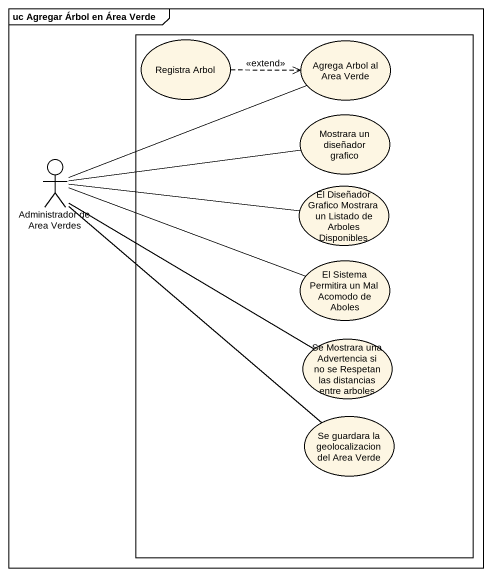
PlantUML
@startuml
mainframe uc Agregar Árbol en Área Verde
rectangle " " as rectangle1 {
  usecase "Registra Arbol" as Registra_Arbol
  usecase "Agrega Arbol al Area Verde" as Agrega_Arbol_al_Area_Verde
  usecase "Mostrara un diseñador grafico" as Mostrara_un_diseñador
  usecase "El Diseñador Grafico Mostrara un Listado de Arboles Disponibles" as El_Diseñador_Grafico
  usecase "El Sistema Permitira un Mal Acomodo de Aboles" as El_Sistema_Permitira_un_Mal
  usecase "Se Mostrara una Advertencia si no se Respetan las distancias entre arboles" as Se_Mostrara_una_Advertencia
  usecase "Se guardara la geolocalizacion del Area Verde" as Se_guardara_la
}
actor "Administrador de Area Verdes" as Administrador_de_Area_Verdes
Registra_Arbol .right.> Agrega_Arbol_al_Area_Verde : <<extend>>
Administrador_de_Area_Verdes -right- Agrega_Arbol_al_Area_Verde
Administrador_de_Area_Verdes -right- Mostrara_un_diseñador
Administrador_de_Area_Verdes -right- El_Diseñador_Grafico
Administrador_de_Area_Verdes -right- El_Sistema_Permitira_un_Mal
Administrador_de_Area_Verdes -right- Se_Mostrara_una_Advertencia
Administrador_de_Area_Verdes -- Se_guardara_la
@enduml
